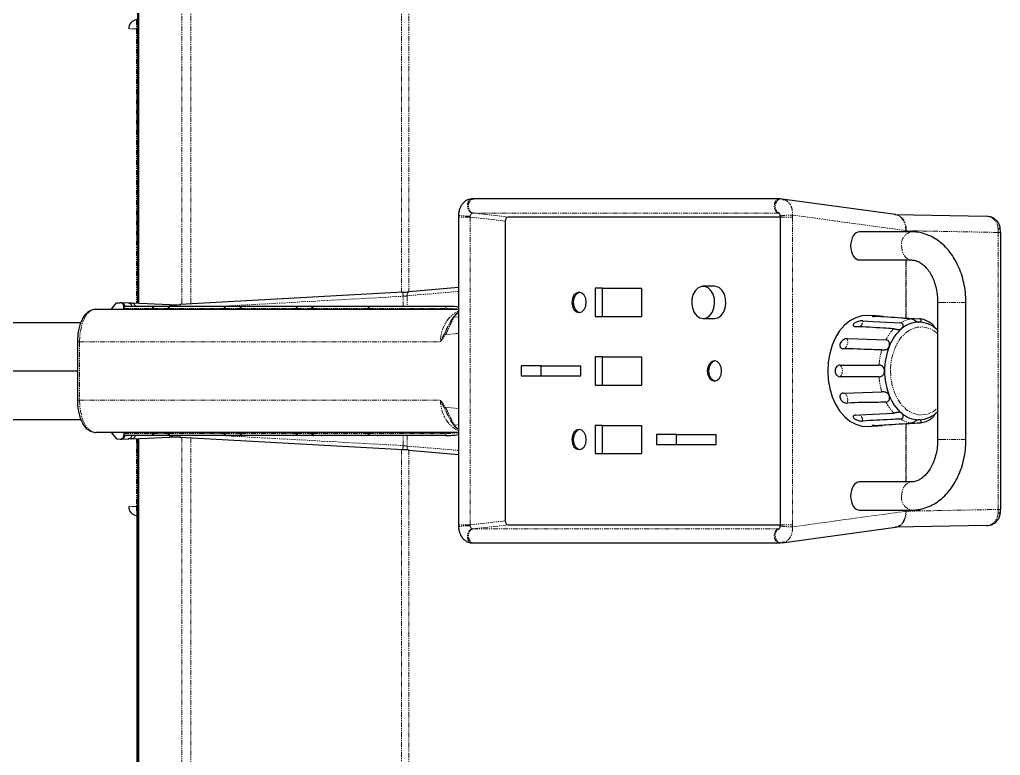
# Model space of a CAD drawing. Header units: millimetres. Extents: x -18594 to 273470, y -238787 to 48452.
# Drawn here: x 141543.2 to 141786.4, y -89529.5 to -89347.2 of the extents above; entities that cross this region are included whole.
import ezdxf

# ---------------------------------------------------------------- set-up
doc = ezdxf.new("R2010")
doc.units = ezdxf.units.MM
doc.linetypes.add('Xref AGV layout$0$PHANTOM', pattern=[2.5, 1.25, -0.25, 0.25, -0.25, 0.25, -0.25])
doc.layers.add('AM_BOR', color=4, linetype='Continuous', lineweight=25)

# ---------------------------------------------------------------- blocks, each defined once
blk = doc.blocks.new('Xref AGV layout$0$A$C343F789C')
at = {"color": 8, "linetype": 'Xref AGV layout$0$PHANTOM', "lineweight": 18}
for p, q in [((3691.28, 762.35), (3691.28, 1100.51)), ((3689.05, 762.48), (3689.05, 1096.37)), ((3635.03, 765.49), (3635.03, 1049.88)), ((3636.82, 765.37), (3636.82, 1049.88)), ((3539.85, 784.52), (3511.78, 780.66)), ((3539.85, 784.03), (3539.84, 784.52)), ((3539.85, 707.73), (3539.85, 784.03)), ((3543.26, 785.03), (3543.12, 785.01)), ((3619.1, 785.03), (3543.26, 785.03)), ((3610.4, 784.03), (3619.09, 785.03)), ((3619.81, 784.03), (3611.11, 783.03)), ((3619.25, 785.01), (3619.1, 785.03)), ((3619.81, 784.03), (3619.8, 784.24)), ((3619.81, 707.73), (3619.81, 784.03)), ((3488.86, 780.21), (3488.31, 780.21)), ((3511.68, 780.64), (3488.86, 780.21)), ((3488.86, 780.21), (3488.86, 711.56)), ((3511.68, 780.38), (3511.68, 780.64)), ((3511.78, 780.64), (3511.68, 780.64)), ((3511.78, 780.64), (3511.78, 780.38)), ((3702.17, 779.48), (3702.51, 779.48)), ((3702.51, 762.63), (3702.51, 779.48)), ((3702.51, 779.48), (3704.47, 779.48)), ((3511.68, 759.01), (3511.68, 773.38)), ((3511.78, 773.38), (3511.78, 759.02)), ((3635.43, 764.5), (3622.69, 765.59)), ((3635.43, 761.88), (3635.43, 764.5)), ((3681.67, 761.88), (3636.41, 764.39)), ((3636.41, 764.39), (3636.41, 761.88)), ((3496.86, 762.88), (3502.81, 762.88)), ((3502.81, 762.88), (3503.86, 762.88)), ((3644.86, 761.38), (3625.83, 761.38)), ((3644.86, 761.13), (3644.86, 761.38)), ((3644.86, 761.38), (3645.13, 761.38)), ((3645.13, 761.38), (3645.13, 761.13)), ((3658.79, 761.38), (3645.13, 761.38)), ((3658.79, 761.13), (3658.79, 761.38)), ((3659.05, 761.38), (3658.79, 761.38)), ((3662.69, 761.38), (3659.05, 761.38)), ((3662.69, 761.13), (3662.69, 761.38)), ((3662.96, 761.38), (3662.69, 761.38)), ((3662.96, 761.38), (3662.96, 761.13)), ((3676.62, 761.38), (3662.96, 761.38)), ((3676.62, 761.13), (3676.62, 761.38)), ((3676.62, 761.38), (3676.88, 761.38)), ((3680.52, 761.38), (3676.88, 761.38)), ((3680.52, 761.13), (3680.52, 761.38)), ((3680.79, 761.38), (3680.52, 761.38)), ((3680.79, 761.38), (3680.79, 761.13)), ((3694.45, 761.38), (3680.79, 761.38)), ((3694.45, 761.13), (3694.45, 761.38)), ((3694.45, 761.38), (3694.71, 761.38)), ((3698.35, 761.38), (3694.71, 761.38)), ((3698.35, 761.13), (3698.35, 761.38)), ((3698.62, 761.38), (3698.35, 761.38)), ((3698.62, 761.38), (3698.62, 761.13)), ((3705.67, 761.38), (3698.62, 761.38)), ((3705.67, 761.8), (3705.56, 761.8)), ((3517.58, 759.38), (3517.66, 759.24)), ((3622.69, 759.33), (3623.73, 759.24)), ((3625.89, 754.91), (3622.69, 755.18)), ((3716.65, 753.13), (3627.14, 753.13)), ((3716.65, 738.63), (3716.65, 753.13)), ((3716.65, 753.13), (3717.17, 753.13)), ((3716.65, 738.63), (3627.14, 738.63)), ((3716.65, 738.63), (3717.17, 738.63)), ((3625.89, 736.86), (3622.69, 736.58)), ((3511.68, 718.38), (3511.68, 732.75)), ((3511.78, 732.74), (3511.78, 718.38)), ((3517.65, 732.52), (3517.58, 732.39)), ((3622.69, 732.43), (3623.73, 732.52)), ((3644.86, 730.38), (3625.83, 730.38)), ((3635.43, 727.27), (3635.43, 729.88)), ((3681.67, 729.88), (3636.41, 727.37)), ((3636.41, 729.88), (3636.41, 727.37)), ((3644.86, 730.63), (3644.86, 730.38)), ((3644.86, 730.38), (3645.13, 730.38)), ((3645.13, 730.38), (3645.13, 730.63)), ((3658.79, 730.38), (3645.13, 730.38)), ((3658.79, 730.63), (3658.79, 730.38)), ((3659.05, 730.38), (3658.79, 730.38)), ((3662.69, 730.38), (3659.05, 730.38)), ((3662.69, 730.63), (3662.69, 730.38)), ((3662.96, 730.38), (3662.69, 730.38)), ((3662.96, 730.38), (3662.96, 730.63)), ((3676.62, 730.38), (3662.96, 730.38)), ((3676.62, 730.63), (3676.62, 730.38)), ((3676.62, 730.38), (3676.88, 730.38)), ((3680.52, 730.38), (3676.88, 730.38)), ((3680.52, 730.63), (3680.52, 730.38)), ((3680.79, 730.38), (3680.52, 730.38)), ((3680.79, 730.38), (3680.79, 730.63)), ((3694.45, 730.38), (3680.79, 730.38)), ((3694.45, 730.63), (3694.45, 730.38)), ((3694.45, 730.38), (3694.71, 730.38)), ((3698.35, 730.38), (3694.71, 730.38)), ((3698.35, 730.63), (3698.35, 730.38)), ((3698.62, 730.38), (3698.35, 730.38)), ((3698.62, 730.38), (3698.62, 730.63)), ((3705.67, 730.38), (3698.62, 730.38)), ((3705.67, 729.96), (3705.56, 729.97)), ((3496.86, 728.88), (3502.81, 728.88)), ((3502.81, 728.88), (3503.86, 728.88)), ((3635.43, 727.27), (3622.69, 726.17)), ((3689.05, 505.38), (3689.05, 729.29)), ((3691.28, 505.38), (3691.28, 729.41)), ((3702.51, 661.08), (3702.51, 729.14)), ((3635.03, 505.38), (3635.03, 726.28)), ((3636.82, 505.38), (3636.82, 726.39)), ((3488.86, 711.56), (3488.31, 711.56)), ((3488.86, 711.56), (3511.68, 711.12)), ((3511.68, 711.12), (3511.68, 711.38)), ((3511.78, 711.12), (3511.68, 711.12)), ((3511.78, 711.38), (3511.78, 711.12)), ((3511.78, 711.1), (3539.84, 707.25)), ((3611.11, 708.73), (3619.81, 707.73)), ((3539.84, 707.25), (3539.85, 707.73)), ((3543.12, 706.76), (3543.26, 706.74)), ((3543.26, 706.74), (3619.1, 706.74)), ((3619.1, 706.74), (3610.4, 707.73)), ((3619.1, 706.74), (3619.25, 706.76)), ((3619.8, 707.53), (3619.81, 707.73)), ((3702.17, 661.08), (3702.51, 661.08)), ((3702.51, 661.08), (3704.47, 661.08))]:
    blk.add_line(p, q, dxfattribs=at)
at = {"color": 7, "linetype": 'Continuous', "lineweight": 25}
for p, q in [((3701.96, 945.88), (3701.96, 762.6)), ((3702.17, 945.88), (3702.17, 762.61)), ((3702.47, 781.76), (3702.47, 945.88)), ((3542.39, 788.48), (3514.34, 784.63)), ((3542.05, 788.33), (3542.4, 788.42)), ((3542.9, 788.5), (3542.21, 788.42)), ((3542.69, 788.5), (3543.04, 788.5)), ((3619.06, 788.51), (3543.08, 788.51)), ((3619.09, 788.47), (3618.88, 788.5)), ((3619.43, 788.48), (3619.22, 788.5)), ((3491.71, 784.21), (3514.42, 784.64)), ((3542.94, 784.03), (3542.95, 784.28)), ((3542.94, 707.63), (3542.94, 784.13)), ((3610.4, 784.03), (3542.94, 784.03)), ((3543.12, 785.01), (3543.36, 785.1)), ((3622.69, 707.63), (3622.69, 784.13)), ((3611.11, 708.73), (3611.11, 783.03)), ((3488.31, 711.56), (3488.31, 780.21)), ((3523.21, 780.38), (3510.36, 780.38)), ((3510.36, 773.38), (3523.21, 773.38)), ((3587, 766.38), (3577.2, 766.38)), ((3577.2, 766.38), (3577.2, 759.38)), ((3587, 766.38), (3587, 759.38)), ((3588.79, 766.38), (3587, 766.38)), ((3588.79, 759.38), (3588.79, 766.38)), ((3635.03, 765.49), (3622.69, 766.55)), ((3558.81, 764.13), (3558.81, 761.63)), ((3568.61, 764.13), (3558.81, 764.13)), ((3568.61, 764.13), (3568.61, 761.63)), ((3573.61, 764.13), (3568.61, 764.13)), ((3573.61, 761.63), (3573.61, 764.13)), ((3635, 765.49), (3635.03, 765.49)), ((3691.73, 762.33), (3636.47, 765.39)), ((3496.86, 762.88), (3496.86, 728.88)), ((3503.86, 728.88), (3503.86, 762.88)), ((3568.61, 761.63), (3558.81, 761.63)), ((3568.61, 761.63), (3573.61, 761.63)), ((3625.86, 761.88), (3644.89, 761.88)), ((3644.89, 761.88), (3658.55, 761.88)), ((3658.55, 761.88), (3662.72, 761.88)), ((3659.05, 761.13), (3659.05, 761.38)), ((3662.72, 761.88), (3676.38, 761.88)), ((3676.38, 761.88), (3680.55, 761.88)), ((3676.88, 761.13), (3676.88, 761.38)), ((3680.55, 761.88), (3694.21, 761.88)), ((3691.73, 762.32), (3691.73, 762.33)), ((3694.21, 761.88), (3698.38, 761.88)), ((3703.65, 762.68), (3694.24, 762.27)), ((3694.71, 761.13), (3694.71, 761.38)), ((3698.38, 761.88), (3705.42, 761.88)), ((3703.65, 762.68), (3703.75, 762.67)), ((3703.75, 762.67), (3704.61, 762.71)), ((3706.14, 762.78), (3704.4, 762.7)), ((3704.47, 762.71), (3704.47, 762.71)), ((3705.67, 761.38), (3705.67, 761.8)), ((3706.39, 762.8), (3706.26, 762.79)), ((3706.51, 762.8), (3706.39, 762.8)), ((3707.51, 762.72), (3706.61, 762.8)), ((3708.83, 761.13), (3707.51, 762.72)), ((3521.09, 759.62), (3519.23, 759.51)), ((3587, 759.38), (3577.2, 759.38)), ((3587, 759.38), (3588.79, 759.38)), ((3622.69, 761.13), (3712.58, 761.13)), ((3508.29, 758.78), (3507.83, 758.68)), ((3734.72, 757.88), (3716.33, 757.88)), ((3503.96, 756.35), (3503.86, 756.33)), ((3504.13, 756.19), (3503.87, 755.98)), ((3717.17, 738.63), (3717.17, 753.13)), ((3577.2, 749.38), (3577.2, 742.38)), ((3587, 749.38), (3577.2, 749.38)), ((3587, 749.38), (3587, 742.38)), ((3588.79, 749.38), (3587, 749.38)), ((3588.79, 742.38), (3588.79, 749.38)), ((3602.18, 747.13), (3592.38, 747.13)), ((3592.38, 747.13), (3592.38, 744.63)), ((3602.18, 747.13), (3602.18, 744.63)), ((3607.17, 747.13), (3602.18, 747.13)), ((3607.17, 744.63), (3607.17, 747.13)), ((3602.18, 744.63), (3592.38, 744.63)), ((3602.18, 744.63), (3607.17, 744.63)), ((3738.06, 745.88), (3717.17, 745.88)), ((3587, 742.38), (3577.2, 742.38)), ((3587, 742.38), (3588.79, 742.38)), ((3503.86, 735.43), (3503.96, 735.41)), ((3519.23, 732.26), (3521.09, 732.15)), ((3562.01, 732.88), (3559.21, 732.88)), ((3577.2, 732.38), (3577.2, 725.38)), ((3587, 732.38), (3577.2, 732.38)), ((3587, 732.38), (3587, 725.38)), ((3588.79, 732.38), (3587, 732.38)), ((3588.79, 725.38), (3588.79, 732.38)), ((3734.72, 733.88), (3716.34, 733.88)), ((3622.69, 730.63), (3712.58, 730.63)), ((3625.86, 729.88), (3644.89, 729.88)), ((3644.89, 729.88), (3658.55, 729.88)), ((3658.55, 729.88), (3662.72, 729.88)), ((3659.05, 730.38), (3659.05, 730.63)), ((3662.72, 729.88), (3676.38, 729.88)), ((3676.38, 729.88), (3680.55, 729.88)), ((3676.88, 730.38), (3676.88, 730.63)), ((3680.55, 729.88), (3694.21, 729.88)), ((3694.21, 729.88), (3698.38, 729.88)), ((3694.71, 730.38), (3694.71, 730.63)), ((3698.38, 729.88), (3705.42, 729.88)), ((3705.67, 730.38), (3705.67, 729.96)), ((3708.83, 730.63), (3707.51, 729.04)), ((3636.47, 726.37), (3691.73, 729.44)), ((3691.73, 729.44), (3691.73, 729.44)), ((3694.24, 729.5), (3703.65, 729.09)), ((3701.96, 729.16), (3701.96, 507.38)), ((3702.17, 729.15), (3702.17, 505.38)), ((3703.65, 729.09), (3703.75, 729.09)), ((3703.75, 729.09), (3704.61, 729.05)), ((3704.4, 729.06), (3706.14, 728.99)), ((3704.47, 729.05), (3704.47, 729.06)), ((3706.26, 728.98), (3706.38, 728.97)), ((3706.39, 728.97), (3706.51, 728.96)), ((3707.51, 729.04), (3706.61, 728.97)), ((3559.21, 724.88), (3562.01, 724.88)), ((3587, 725.38), (3577.2, 725.38)), ((3587, 725.38), (3588.79, 725.38)), ((3622.69, 725.21), (3635.03, 726.27)), ((3635, 726.27), (3635.03, 726.27)), ((3523.21, 718.38), (3510.36, 718.38)), ((3510.36, 711.38), (3523.21, 711.38)), ((3514.42, 707.13), (3491.71, 707.56)), ((3514.34, 707.14), (3542.39, 703.29)), ((3542.95, 707.49), (3542.94, 707.73)), ((3542.94, 707.73), (3610.4, 707.73)), ((3543.12, 706.76), (3543.36, 706.67)), ((3541.97, 703.38), (3542.9, 703.26)), ((3542.4, 703.34), (3542.05, 703.44)), ((3543.25, 703.3), (3543.04, 703.26)), ((3543.08, 703.26), (3619.06, 703.26)), ((3619.09, 703.3), (3618.88, 703.26)), ((3619.43, 703.28), (3619.22, 703.26))]:
    blk.add_line(p, q, dxfattribs=at)
at = {"color": 8, "linetype": 'Xref AGV layout$0$PHANTOM', "lineweight": 18, "flags": 128}
for points in [[(3490.74, 784.06), (3490.83, 784.07), (3490.92, 784.07)], [(3512.81, 776.88), (3512.67, 775.75), (3512.29, 774.73), (3511.7, 773.95), (3510.96, 773.49), (3510.34, 773.38)], [(3635.03, 765.49), (3635.1, 765.48), (3635.19, 765.42), (3635.27, 765.33), (3635.33, 765.21), (3635.38, 765.06), (3635.42, 764.88), (3635.43, 764.69), (3635.43, 764.5)], [(3644.89, 761.88), (3644.93, 761.87), (3644.98, 761.84), (3645.02, 761.8), (3645.06, 761.74), (3645.09, 761.66), (3645.11, 761.57), (3645.12, 761.48), (3645.13, 761.38)], [(3658.55, 761.88), (3658.59, 761.87), (3658.64, 761.84), (3658.68, 761.8), (3658.72, 761.74), (3658.75, 761.66), (3658.77, 761.57), (3658.78, 761.48), (3658.79, 761.38)], [(3662.96, 761.38), (3662.95, 761.48), (3662.94, 761.57), (3662.92, 761.66), (3662.89, 761.74), (3662.85, 761.8), (3662.81, 761.84), (3662.76, 761.87), (3662.72, 761.88)], [(3676.62, 761.38), (3676.61, 761.48), (3676.6, 761.57), (3676.58, 761.66), (3676.55, 761.74), (3676.51, 761.8), (3676.47, 761.84), (3676.42, 761.87), (3676.38, 761.88)], [(3680.79, 761.38), (3680.78, 761.48), (3680.77, 761.57), (3680.75, 761.66), (3680.72, 761.74), (3680.68, 761.8), (3680.64, 761.84), (3680.59, 761.87), (3680.55, 761.88)], [(3694.45, 761.38), (3694.44, 761.48), (3694.43, 761.57), (3694.41, 761.66), (3694.38, 761.74), (3694.34, 761.8), (3694.3, 761.84), (3694.25, 761.87), (3694.21, 761.88)], [(3698.62, 761.38), (3698.61, 761.48), (3698.6, 761.57), (3698.58, 761.66), (3698.55, 761.74), (3698.51, 761.8), (3698.47, 761.84), (3698.42, 761.87), (3698.38, 761.88)], [(3716.65, 753.13), (3716.6, 754.46), (3716.44, 755.76), (3716.17, 756.98), (3715.82, 758.09), (3715.38, 759.07), (3714.87, 759.88), (3714.3, 760.5), (3713.68, 760.92)], [(3515.58, 745.88), (3515.45, 747.83), (3515.09, 749.72), (3514.49, 751.48), (3513.69, 753.07), (3512.7, 754.42), (3511.55, 755.5), (3510.29, 756.27), (3508.96, 756.7), (3507.59, 756.79), (3506.23, 756.53), (3504.93, 755.92), (3503.86, 755.12)], [(3526.27, 753.89), (3526.18, 753.48), (3526.15, 753.06), (3526.2, 752.64), (3526.31, 752.24), (3526.49, 751.9), (3526.73, 751.63), (3527, 751.45), (3527.29, 751.37)], [(3503.86, 736.64), (3504.93, 735.84), (3506.23, 735.24), (3507.59, 734.97), (3508.96, 735.06), (3510.29, 735.5), (3511.55, 736.27), (3512.7, 737.34), (3513.69, 738.7), (3514.49, 740.28), (3515.09, 742.05), (3515.45, 743.93), (3515.58, 745.88)], [(3527.29, 740.39), (3527, 740.31), (3526.73, 740.13), (3526.49, 739.86), (3526.31, 739.52), (3526.2, 739.13), (3526.15, 738.71), (3526.18, 738.28), (3526.27, 737.88)], [(3716.65, 738.63), (3716.6, 737.3), (3716.44, 736.01), (3716.17, 734.79), (3715.82, 733.67), (3715.38, 732.7), (3714.87, 731.89), (3714.3, 731.27), (3713.68, 730.85)], [(3644.89, 729.88), (3644.93, 729.89), (3644.98, 729.92), (3645.02, 729.97), (3645.06, 730.03), (3645.09, 730.1), (3645.11, 730.19), (3645.12, 730.29), (3645.13, 730.38)], [(3658.55, 729.88), (3658.59, 729.89), (3658.64, 729.92), (3658.68, 729.97), (3658.72, 730.03), (3658.75, 730.1), (3658.77, 730.19), (3658.78, 730.29), (3658.79, 730.38)], [(3662.96, 730.38), (3662.95, 730.29), (3662.94, 730.19), (3662.92, 730.1), (3662.89, 730.03), (3662.85, 729.97), (3662.81, 729.92), (3662.76, 729.89), (3662.72, 729.88)], [(3676.62, 730.38), (3676.61, 730.29), (3676.6, 730.19), (3676.58, 730.1), (3676.55, 730.03), (3676.51, 729.97), (3676.47, 729.92), (3676.42, 729.89), (3676.38, 729.88)], [(3680.79, 730.38), (3680.78, 730.29), (3680.77, 730.19), (3680.75, 730.1), (3680.72, 730.03), (3680.68, 729.97), (3680.64, 729.92), (3680.59, 729.89), (3680.55, 729.88)], [(3694.45, 730.38), (3694.44, 730.29), (3694.43, 730.19), (3694.41, 730.1), (3694.38, 730.03), (3694.34, 729.97), (3694.3, 729.92), (3694.25, 729.89), (3694.21, 729.88)], [(3698.62, 730.38), (3698.61, 730.29), (3698.6, 730.19), (3698.58, 730.1), (3698.55, 730.03), (3698.51, 729.97), (3698.47, 729.92), (3698.42, 729.89), (3698.38, 729.88)], [(3635.03, 726.27), (3635.1, 726.29), (3635.19, 726.34), (3635.27, 726.43), (3635.33, 726.56), (3635.38, 726.71), (3635.42, 726.88), (3635.43, 727.07), (3635.43, 727.27)], [(3512.81, 714.88), (3512.67, 716.02), (3512.29, 717.03), (3511.7, 717.81), (3510.96, 718.28), (3510.34, 718.38)], [(3490.92, 707.69), (3490.83, 707.69), (3490.74, 707.71)]]:
    blk.add_lwpolyline(points, dxfattribs=at)
at = {"color": 7, "linetype": 'Continuous', "lineweight": 25, "flags": 128}
for points in [[(3592.77, 765.38), (3592.09, 765.19), (3591.51, 764.65), (3591.13, 763.84), (3590.99, 762.88), (3591.13, 761.93), (3591.51, 761.11), (3592.09, 760.57), (3592.77, 760.38), (3593.46, 760.57), (3594.04, 761.11), (3594.42, 761.93), (3594.56, 762.88), (3594.42, 763.84), (3594.04, 764.65), (3593.46, 765.19), (3592.77, 765.38)], [(3592.6, 760.39), (3593.11, 760.57), (3593.69, 761.11), (3594.07, 761.93), (3594.21, 762.88), (3594.07, 763.84), (3593.69, 764.65), (3593.11, 765.19), (3592.6, 765.37)], [(3706.14, 762.78), (3706.18, 762.78), (3706.26, 762.79)], [(3519.62, 759.38), (3517.12, 759.22), (3510.37, 758.81)], [(3531.12, 745.88), (3531, 748.09), (3530.63, 750.24), (3530.02, 752.27), (3529.19, 754.14), (3528.17, 755.8), (3526.97, 757.2), (3525.63, 758.31), (3524.18, 759.09), (3522.66, 759.53), (3521.11, 759.62), (3521.09, 759.62)], [(3524.2, 756.84), (3521.66, 756.71), (3514.76, 756.35)], [(3527.29, 751.37), (3524.7, 751.3), (3517.7, 751.09)], [(3559.21, 748.38), (3558.53, 748.19), (3557.95, 747.65), (3557.56, 746.84), (3557.43, 745.88), (3557.56, 744.93), (3557.95, 744.11), (3558.53, 743.57), (3559.21, 743.38), (3559.89, 743.57), (3560.47, 744.11), (3560.86, 744.93), (3561, 745.88), (3560.86, 746.84), (3560.47, 747.65), (3559.89, 748.19), (3559.21, 748.38)], [(3559.04, 743.39), (3559.54, 743.57), (3560.12, 744.11), (3560.51, 744.93), (3560.65, 745.88), (3560.51, 746.84), (3560.12, 747.65), (3559.54, 748.19), (3559.04, 748.37)], [(3528.05, 744.43), (3525.45, 744.43), (3518.41, 744.43)], [(3521.09, 732.15), (3521.11, 732.14), (3522.66, 732.23), (3524.18, 732.68), (3525.63, 733.46), (3526.97, 734.57), (3528.17, 735.97), (3529.19, 737.62), (3530.02, 739.49), (3530.63, 741.53), (3531, 743.68), (3531.12, 745.88)], [(3526.27, 737.88), (3523.69, 737.95), (3516.69, 738.16)], [(3517.58, 732.39), (3515.09, 732.54), (3508.34, 732.96)], [(3522.44, 733.47), (3519.9, 733.6), (3513, 733.96)], [(3559.21, 732.88), (3558.37, 732.7), (3557.6, 732.19), (3556.98, 731.38), (3556.55, 730.34), (3556.36, 729.18), (3556.43, 727.99), (3556.74, 726.88), (3557.27, 725.95), (3557.97, 725.28), (3558.79, 724.93), (3559.21, 724.88)], [(3562.01, 732.88), (3561.17, 732.7), (3560.4, 732.19), (3559.78, 731.38), (3559.35, 730.34), (3559.16, 729.18), (3559.23, 727.99), (3559.54, 726.88), (3560.07, 725.95), (3560.77, 725.28), (3561.59, 724.93), (3562.44, 724.93), (3563.25, 725.28), (3563.95, 725.95), (3564.48, 726.88), (3564.8, 727.99), (3564.86, 729.18), (3564.67, 730.34), (3564.24, 731.38), (3563.62, 732.19), (3562.85, 732.7), (3562.01, 732.88)], [(3592.77, 731.38), (3592.09, 731.19), (3591.51, 730.65), (3591.13, 729.84), (3590.99, 728.88), (3591.13, 727.93), (3591.51, 727.11), (3592.09, 726.57), (3592.77, 726.38), (3593.46, 726.57), (3594.04, 727.11), (3594.42, 727.93), (3594.56, 728.88), (3594.42, 729.84), (3594.04, 730.65), (3593.46, 731.19), (3592.77, 731.38)], [(3592.6, 726.39), (3593.11, 726.57), (3593.69, 727.11), (3594.07, 727.93), (3594.21, 728.88), (3594.07, 729.84), (3593.69, 730.65), (3593.11, 731.19), (3592.6, 731.37)], [(3706.14, 728.99), (3706.18, 728.98), (3706.26, 728.98)]]:
    blk.add_lwpolyline(points, dxfattribs=at)
at = {"color": 8, "linetype": 'Xref AGV layout$0$PHANTOM', "lineweight": 18}
for centre, radius, start, end in [((3489, 780.53), 0.722, 97.6802, 164.0555), ((3509.7, 777.32), 3.13, 352.0138, 77.9479), ((3510.16, 801.43), 20.83, 274.1794, 274.4507), ((3667.88, 762.91), 31.5, 175.4763, 177.2959), ((3628.41, 761.51), 2.58, 171.6367, 182.7533), ((3647.42, 761.51), 2.57, 171.5964, 182.7936), ((3665.27, 761.51), 2.58, 171.6367, 182.7533), ((3683.08, 761.51), 2.57, 171.5964, 182.7936), ((3703.59, 761.27), 11.9, 174.9328, 177.0738), ((3694.29, 761.43), 0.838, 93.5852, 147.2906), ((3700.93, 761.51), 2.58, 171.6367, 182.7533), ((3703.72, 761.78), 0.894, 94.6782, 173.73), ((3704.6, 761.81), 0.92, 102.5351, 175.1868), ((3706.36, 761.87), 0.933, 103.3812, 179.1577), ((3706.49, 761.87), 0.934, 96.0686, 184.3303), ((3623.59, 758.37), 0.883, 60.706, 81.0904), ((3509.21, 751.82), 7.09, 57.594, 80.5145), ((3524.2, 758.24), 1.75, 178.2926, 236.7022), ((3506.05, 748.2), 11.93, 26.9057, 43.0799), ((3624.64, 756.28), 1.86, 312.561, 323.7085), ((3500.88, 745.99), 17.58, 4.383, 16.8642), ((3529.67, 745.88), 2.18, 138.2336, 221.7664), ((3500.88, 745.78), 17.58, 343.1361, 355.6169), ((3506.05, 743.56), 11.93, 316.9204, 333.0934), ((3524.24, 733.5), 1.8, 124.6516, 180.9382), ((3624.64, 735.49), 1.86, 36.2915, 47.4453), ((3509.21, 739.95), 7.09, 279.4855, 302.406), ((3623.59, 733.39), 0.882, 278.901, 299.3026), ((3628.41, 730.26), 2.58, 177.2464, 188.3633), ((3647.42, 730.26), 2.57, 177.2061, 188.4036), ((3665.27, 730.26), 2.58, 177.2464, 188.3633), ((3683.09, 730.26), 2.57, 177.2061, 188.4036), ((3703.58, 730.49), 11.89, 182.9259, 185.068), ((3694.29, 730.34), 0.838, 212.7099, 266.4182), ((3700.93, 730.26), 2.58, 177.2464, 188.3633), ((3703.72, 729.98), 0.894, 186.2711, 265.3228), ((3704.6, 729.96), 0.92, 184.8094, 257.4708), ((3706.36, 729.9), 0.933, 180.8377, 256.6253), ((3706.49, 729.9), 0.934, 175.6703, 263.9291), ((3667.89, 728.86), 31.51, 182.7043, 184.5235), ((3509.7, 714.45), 3.13, 282.0491, 7.987), ((3489, 711.24), 0.722, 195.9434, 262.3209), ((3510.61, 696.24), 14.91, 85.4954, 85.8745)]:
    blk.add_arc(centre, radius, start, end, dxfattribs=at)
at = {"color": 7, "linetype": 'Continuous', "lineweight": 25}
for centre, radius, start, end in [((3702.47, 781.46), 0.3, 81.3731, 180), ((3702.17, 779.48), 2.3, 0, 81.3731), ((3658.55, 761.38), 0.5, 0, 90), ((3676.38, 761.38), 0.5, 0, 90), ((3694.21, 761.38), 0.5, 0, 90), ((3705.41, 761.71), 0.175, 30.1342, 84.868), ((3704.92, 761.41), 0.746, 357.707, 30.9843), ((3508.58, 751.72), 6.27, 90.3763, 116.3648), ((3508.42, 751.33), 6.66, 49.1392, 88.9701), ((3505.53, 747.99), 11.08, 20.861, 49.124), ((3500.76, 745.97), 16.26, 359.7044, 21.5426), ((3500.76, 745.8), 16.26, 338.4575, 0.2956), ((3505.53, 743.77), 11.08, 310.8759, 339.1387), ((3508.42, 740.43), 6.66, 271.0295, 310.8619), ((3508.57, 739.96), 6.18, 245.9785, 269.7742), ((3658.55, 730.38), 0.5, 270, 0), ((3676.38, 730.38), 0.5, 270, 0), ((3694.21, 730.38), 0.5, 270, 0), ((3705.41, 730.06), 0.175, 275.1507, 329.8651), ((3704.92, 730.35), 0.745, 329.0115, 2.2972), ((3702.47, 659.11), 0.3, 180, 278.6269), ((3702.17, 661.08), 2.3, 278.6269, 0)]:
    blk.add_arc(centre, radius, start, end, dxfattribs=at)
at = {"color": 8, "linetype": 'Xref AGV layout$0$PHANTOM', "lineweight": 18}
for centre, major_axis, ratio, start_param, end_param in [((3492.31, 780.22), (-1.57, 3.79), 0.805472, 6.225452, 7.272649), ((3514.73, 780.65), (-0.44, 3.98), 0.758275, 6.203802, 7.767002), ((3514.73, 780.65), (-0.21, 4), 0.735387, 0.0624, 1.527989), ((3490.33, 780.18), (-0.03, 4), 0.368692, 1.299379, 1.561093), ((3458.82, 779.59), (52.87, 1.06), 0.075637, 6.281321, 6.285033), ((3460.36, 779.59), (51.42, 1.07), 0.116645, 6.280755, 6.284467), ((3636.4, 764.56), (2, -0.17), 0.081596, 4.215661, 4.726963), ((3625.83, 753.88), (14.27, 0), 0.525519, 1.570796, 1.793201), ((3620.45, 753.13), (0, 8), 0.83529, 4.712389, 5.942758), ((3620.45, 738.63), (0, 8), 0.83529, 3.48202, 4.712389), ((3625.83, 737.88), (14.27, 0), 0.525519, 4.489984, 4.712389), ((3636.4, 727.21), (2, 0.17), 0.081596, 1.556222, 2.067524), ((3490.33, 711.58), (0.03, 4), 0.368692, 1.5805, 1.842214), ((3492.31, 711.54), (1.57, 3.79), 0.805472, 2.152129, 3.199326), ((3514.73, 711.12), (0.44, 3.98), 0.758275, 1.657776, 3.220976), ((3458.82, 712.18), (52.87, -1.06), 0.075637, 6.281338, 6.28505), ((3514.73, 711.12), (0.21, 4), 0.735387, 1.613604, 3.079193), ((3460.36, 712.18), (51.42, -1.07), 0.116645, 6.281903, 6.285616), ((3490.33, 711.58), (-2.26, 3.8), 0.592918, 2.540678, 2.802392)]:
    blk.add_ellipse(centre, major_axis=major_axis, ratio=ratio, start_param=start_param, end_param=end_param, dxfattribs=at)
at = {"color": 7, "linetype": 'Continuous', "lineweight": 25}
for centre, major_axis, ratio, start_param, end_param in [((3490.33, 780.18), (2.26, 3.8), 0.592918, 0.339201, 0.600914), ((3610.39, 783.03), (0.01, 1), 0.71406, 4.727889, 6.291089), ((3488.33, 780.18), (0, 2), 0.014289, 1.295645, 1.557359), ((3523.21, 776.88), (0, 3.5), 0.637541, 3.141593, 6.283185), ((3636.45, 765.56), (3, -0.17), 0.054611, 4.211836, 4.723138), ((3691.71, 762.49), (3, -0.17), 0.054611, 4.723138, 5.782633), ((3706.54, 761.8), (0, 1), 0.875651, 6.207959, 7.853982), ((3719.22, 753.13), (-7.45, 7.73), 0.277701, 5.787941, 6.021554), ((3706.54, 729.96), (0, 1), 0.875651, 1.570796, 3.216819), ((3719.22, 738.63), (7.45, 7.73), 0.277701, 3.403223, 3.636837), ((3691.71, 729.27), (3, 0.17), 0.054611, 0.500553, 1.560047), ((3636.45, 726.21), (3, 0.17), 0.054611, 1.560047, 2.071349), ((3523.21, 714.88), (0, 3.5), 0.637541, 3.141593, 6.283185), ((3488.33, 711.58), (0, 2), 0.014289, 1.584234, 1.845948), ((3610.39, 708.74), (-0.01, 1), 0.71406, 3.133689, 4.696889)]:
    blk.add_ellipse(centre, major_axis=major_axis, ratio=ratio, start_param=start_param, end_param=end_param, dxfattribs=at)
at = {"color": 8, "linetype": 'Xref AGV layout$0$PHANTOM', "lineweight": 18}
for points, knots in [([(3539.84, 784.52), (3539.86, 785.04), (3539.89, 786.08), (3540.52, 787.37), (3541.29, 788.18), (3541.87, 788.29), (3542.05, 788.33)], [0, 0, 0, 0, 0.289829, 0.579655, 0.869492, 1, 1, 1, 1]), ([(3543.36, 785.1), (3543.39, 785.11), (3543.56, 785.16), (3543.77, 785.39), (3543.97, 785.74), (3544.08, 786.09), (3544.14, 786.49), (3544.12, 786.92), (3544.03, 787.34), (3543.88, 787.72), (3543.68, 788.02), (3543.41, 788.31), (3543.07, 788.5), (3542.8, 788.5), (3542.69, 788.5)], [0, 0, 0, 0, 0.027245, 0.149651, 0.221154, 0.298603, 0.380621, 0.465116, 0.549619, 0.631632, 0.709085, 0.780585, 0.902987, 1, 1, 1, 1]), ([(3543.26, 785.03), (3543.41, 785.07), (3543.73, 785.17), (3544.11, 785.62), (3544.35, 786.23), (3544.4, 786.92), (3544.26, 787.59), (3543.96, 788.13), (3543.53, 788.48), (3543.21, 788.5), (3543.04, 788.5)], [0, 0, 0, 0, 0.124999, 0.250001, 0.375004, 0.500001, 0.625008, 0.75, 0.875007, 1, 1, 1, 1]), ([(3619.1, 785.03), (3619.25, 785.07), (3619.57, 785.17), (3619.95, 785.62), (3620.18, 786.23), (3620.24, 786.92), (3620.1, 787.59), (3619.79, 788.13), (3619.43, 788.45), (3619.18, 788.46), (3619.09, 788.47)], [0, 0, 0, 0, 0.132238, 0.264471, 0.396702, 0.528934, 0.661169, 0.793406, 0.925633, 1, 1, 1, 1]), ([(3619.25, 785.01), (3619.37, 785.04), (3619.63, 785.11), (3619.95, 785.39), (3620.18, 785.74), (3620.34, 786.09), (3620.44, 786.49), (3620.47, 786.92), (3620.43, 787.34), (3620.32, 787.72), (3620.16, 788.02), (3619.92, 788.3), (3619.67, 788.48), (3619.47, 788.48), (3619.43, 788.48)], [0, 0, 0, 0, 0.096046, 0.217223, 0.288008, 0.364689, 0.44589, 0.529542, 0.613205, 0.694396, 0.771081, 0.84187, 0.963051, 1, 1, 1, 1]), ([(3542.95, 784.27), (3542.95, 784.28), (3542.94, 784.29), (3542.82, 784.32), (3542.61, 784.35), (3542.31, 784.39), (3541.95, 784.42), (3541.55, 784.45), (3541.15, 784.48), (3540.69, 784.5), (3540.22, 784.52), (3539.96, 784.52), (3539.84, 784.52)], [0, 0, 0, 0, 0.078832, 0.170447, 0.26744, 0.367379, 0.467318, 0.564324, 0.655941, 0.740502, 0.885274, 1, 1, 1, 1]), ([(3542.92, 784.03), (3542.92, 784.03), (3542.96, 784.03), (3542.76, 784.03), (3542.34, 784.03), (3541.72, 784.03), (3541.03, 784.03), (3540.35, 784.03), (3540.02, 784.03), (3539.85, 784.03)], [0, 0, 0, 0, 0.041013, 0.200847, 0.360678, 0.520501, 0.680332, 0.840164, 1, 1, 1, 1]), ([(3619.8, 784.24), (3619.78, 784.33), (3619.72, 784.51), (3619.59, 784.74), (3619.43, 784.92), (3619.31, 784.98), (3619.25, 785.01)], [0, 0, 0, 0, 0.250118, 0.500012, 0.749892, 1, 1, 1, 1]), ([(3619.8, 784.24), (3619.94, 784.24), (3620.25, 784.24), (3620.75, 784.27), (3621.21, 784.29), (3621.6, 784.32), (3621.96, 784.35), (3622.28, 784.39), (3622.52, 784.42), (3622.66, 784.45), (3622.67, 784.47), (3622.68, 784.48)], [0, 0, 0, 0, 0.124799, 0.282261, 0.374228, 0.473865, 0.579372, 0.688087, 0.796777, 0.902278, 1, 1, 1, 1]), ([(3619.81, 784.03), (3620, 784.03), (3620.38, 784.03), (3621.08, 784.03), (3621.75, 784.03), (3622.3, 784.03), (3622.64, 784.03), (3622.66, 784.03), (3622.67, 784.03)], [0, 0, 0, 0, 0.171608, 0.343218, 0.514838, 0.686453, 0.858061, 1, 1, 1, 1]), ([(3702.51, 779.48), (3702.51, 779.78), (3702.51, 780.38), (3702.51, 781.13), (3702.51, 781.65), (3702.51, 781.72), (3702.51, 781.76)], [0, 0, 0, 0, 0.2500094, 0.5000099, 0.7500103, 1, 1, 1, 1]), ([(3622.69, 760.36), (3622.91, 760.23), (3623.37, 759.94), (3623.78, 759.51), (3623.96, 759.24), (3624.02, 759.14)], [0, 0, 0, 0, 0.37053, 0.773991, 1, 1, 1, 1]), ([(3623.73, 759.24), (3623.68, 759.33), (3623.57, 759.55), (3623.24, 759.91), (3622.85, 760.14), (3622.69, 760.24)], [0, 0, 0, 0, 0.250745, 0.683125, 1, 1, 1, 1]), ([(3625.89, 754.91), (3625.67, 755.37), (3625.24, 756.24), (3624.67, 757.54), (3624.11, 758.57), (3623.84, 759.04), (3623.73, 759.24)], [0, 0, 0, 0, 0.2893441, 0.547556, 0.804866, 1, 1, 1, 1]), ([(3624.02, 759.14), (3624.14, 758.95), (3624.44, 758.5), (3624.98, 757.58), (3625.54, 756.41), (3625.93, 755.6), (3626.14, 755.18)], [0, 0, 0, 0, 0.18992, 0.448385, 0.710035, 1, 1, 1, 1]), ([(3627.14, 753.13), (3627.13, 753.14), (3626.73, 753.74), (3626.31, 754.33), (3625.89, 754.91)], [0, 0, 0, 0, 0.007362, 1, 1, 1, 1]), ([(3626.14, 755.18), (3626.41, 754.65), (3626.75, 754), (3627.06, 753.32), (3627.12, 753.17), (3627.13, 753.14), (3627.14, 753.13)], [0, 0, 0, 0, 0.786797, 0.955286, 0.992264, 1, 1, 1, 1]), ([(3627.14, 738.63), (3627.13, 738.63), (3626.73, 738.02), (3626.31, 737.44), (3625.89, 736.86)], [0, 0, 0, 0, 0.007362, 1, 1, 1, 1]), ([(3626.14, 736.59), (3626.41, 737.12), (3626.75, 737.76), (3627.06, 738.45), (3627.12, 738.6), (3627.13, 738.63), (3627.14, 738.63)], [0, 0, 0, 0, 0.786785, 0.955275, 0.992264, 1, 1, 1, 1]), ([(3625.89, 736.86), (3625.67, 736.4), (3625.24, 735.53), (3624.67, 734.22), (3624.11, 733.2), (3623.84, 732.73), (3623.73, 732.52)], [0, 0, 0, 0, 0.2893455, 0.5475538, 0.8048651, 1, 1, 1, 1]), ([(3624.02, 732.63), (3624.14, 732.82), (3624.44, 733.27), (3624.98, 734.19), (3625.54, 735.35), (3625.93, 736.16), (3626.14, 736.59)], [0, 0, 0, 0, 0.189916, 0.44838, 0.71003, 1, 1, 1, 1]), ([(3622.69, 731.4), (3622.91, 731.54), (3623.37, 731.82), (3623.78, 732.25), (3623.96, 732.53), (3624.02, 732.63)], [0, 0, 0, 0, 0.3705337, 0.7739923, 1, 1, 1, 1]), ([(3623.73, 732.52), (3623.68, 732.44), (3623.57, 732.21), (3623.24, 731.85), (3622.85, 731.62), (3622.69, 731.53)], [0, 0, 0, 0, 0.2507536, 0.6831253, 1, 1, 1, 1]), ([(3542.95, 707.49), (3542.95, 707.48), (3542.94, 707.47), (3542.82, 707.44), (3542.61, 707.41), (3542.31, 707.38), (3541.95, 707.34), (3541.55, 707.31), (3541.15, 707.29), (3540.69, 707.27), (3540.22, 707.25), (3539.96, 707.25), (3539.84, 707.25)], [0, 0, 0, 0, 0.078832, 0.170446, 0.26744, 0.367379, 0.467318, 0.564325, 0.655941, 0.740502, 0.885274, 1, 1, 1, 1]), ([(3542.05, 703.44), (3541.87, 703.47), (3541.29, 703.59), (3540.52, 704.39), (3539.89, 705.69), (3539.86, 706.73), (3539.84, 707.25)], [0, 0, 0, 0, 0.130494, 0.420316, 0.710159, 1, 1, 1, 1]), ([(3542.92, 707.73), (3542.92, 707.73), (3542.96, 707.73), (3542.76, 707.73), (3542.34, 707.73), (3541.72, 707.73), (3541.03, 707.73), (3540.35, 707.73), (3540.02, 707.73), (3539.85, 707.73)], [0, 0, 0, 0, 0.041013, 0.200847, 0.360678, 0.520501, 0.680332, 0.840164, 1, 1, 1, 1]), ([(3543.36, 706.67), (3543.39, 706.66), (3543.56, 706.6), (3543.77, 706.37), (3543.97, 706.03), (3544.08, 705.68), (3544.14, 705.27), (3544.12, 704.84), (3544.03, 704.42), (3543.88, 704.05), (3543.68, 703.74), (3543.41, 703.46), (3543.14, 703.29), (3542.94, 703.28), (3542.9, 703.28)], [0, 0, 0, 0, 0.028927, 0.158891, 0.234804, 0.317041, 0.404116, 0.493835, 0.58355, 0.670632, 0.752862, 0.828777, 0.958738, 1, 1, 1, 1]), ([(3543.26, 706.74), (3543.41, 706.69), (3543.73, 706.6), (3544.11, 706.15), (3544.35, 705.54), (3544.4, 704.84), (3544.26, 704.17), (3543.96, 703.64), (3543.59, 703.32), (3543.34, 703.3), (3543.25, 703.3)], [0, 0, 0, 0, 0.132232, 0.26447, 0.3967, 0.528936, 0.66117, 0.793399, 0.925639, 1, 1, 1, 1]), ([(3619.1, 706.74), (3619.25, 706.69), (3619.57, 706.6), (3619.95, 706.15), (3620.18, 705.54), (3620.24, 704.84), (3620.1, 704.17), (3619.79, 703.64), (3619.43, 703.32), (3619.18, 703.3), (3619.09, 703.3)], [0, 0, 0, 0, 0.1322373, 0.264474, 0.3966996, 0.5289364, 0.6611662, 0.793407, 0.9256339, 1, 1, 1, 1]), ([(3619.25, 706.76), (3619.31, 706.78), (3619.43, 706.84), (3619.59, 707.02), (3619.72, 707.25), (3619.78, 707.44), (3619.8, 707.53)], [0, 0, 0, 0, 0.250121, 0.500005, 0.749902, 1, 1, 1, 1]), ([(3619.25, 706.76), (3619.37, 706.73), (3619.63, 706.66), (3619.95, 706.37), (3620.18, 706.03), (3620.34, 705.68), (3620.44, 705.27), (3620.47, 704.84), (3620.43, 704.42), (3620.32, 704.05), (3620.16, 703.74), (3619.92, 703.46), (3619.67, 703.29), (3619.47, 703.28), (3619.43, 703.28)], [0, 0, 0, 0, 0.096046, 0.217224, 0.288004, 0.364691, 0.445886, 0.529544, 0.613202, 0.694398, 0.771079, 0.841867, 0.963051, 1, 1, 1, 1]), ([(3619.8, 707.53), (3619.94, 707.53), (3620.25, 707.52), (3620.75, 707.5), (3621.21, 707.47), (3621.6, 707.44), (3621.96, 707.41), (3622.28, 707.38), (3622.52, 707.34), (3622.66, 707.31), (3622.67, 707.3), (3622.68, 707.29)], [0, 0, 0, 0, 0.124799, 0.282261, 0.374228, 0.473864, 0.579372, 0.688087, 0.796777, 0.902278, 1, 1, 1, 1]), ([(3619.81, 707.73), (3620, 707.73), (3620.38, 707.73), (3621.08, 707.73), (3621.75, 707.73), (3622.3, 707.73), (3622.64, 707.73), (3622.66, 707.73), (3622.67, 707.73)], [0, 0, 0, 0, 0.171608, 0.343218, 0.514838, 0.686453, 0.858061, 1, 1, 1, 1]), ([(3702.51, 658.81), (3702.51, 658.84), (3702.51, 658.91), (3702.51, 659.44), (3702.51, 660.19), (3702.51, 660.78), (3702.51, 661.08)], [0, 0, 0, 0, 0.249991, 0.499997, 0.749998, 1, 1, 1, 1])]:
    blk.add_open_spline(points, degree=3, knots=knots, dxfattribs=at)
at = {"color": 7, "linetype": 'Continuous', "lineweight": 25}
for points, knots in [([(3543.25, 788.5), (3543.23, 788.5), (3543.19, 788.5), (3543.16, 788.5), (3543.12, 788.5), (3543.04, 788.5), (3542.96, 788.5), (3542.9, 788.5)], [0, 0, 0, 0, 0.223897, 0.280096, 0.291618, 0.502353, 1, 1, 1, 1]), ([(3619.43, 788.5), (3619.38, 788.5), (3619.31, 788.5), (3619.23, 788.5), (3619.2, 788.5), (3619.19, 788.5), (3619.15, 788.5), (3619.12, 788.5), (3619.09, 788.5)], [0, 0, 0, 0, 0.497652, 0.63304, 0.689008, 0.708449, 0.776038, 1, 1, 1, 1]), ([(3622.68, 784.48), (3622.65, 784.86), (3622.57, 785.71), (3622.1, 786.75), (3621.5, 787.54), (3620.9, 788.05), (3620.19, 788.41), (3619.69, 788.47), (3619.43, 788.5)], [0, 0, 0, 0, 0.188938, 0.419279, 0.554722, 0.696243, 0.843895, 1, 1, 1, 1]), ([(3490.74, 784.06), (3490.48, 783.96), (3489.89, 783.74), (3489.13, 783.09), (3488.57, 782.22), (3488.33, 781.4), (3488.31, 780.9), (3488.31, 780.73)], [0, 0, 0, 0, 0.1877071, 0.4294813, 0.6621761, 0.8891417, 1, 1, 1, 1]), ([(3491.73, 784.21), (3491.64, 784.21), (3491.31, 784.2), (3490.98, 784.12), (3490.74, 784.06)], [0, 0, 0, 0, 0.269881, 1, 1, 1, 1]), ([(3542.95, 784.28), (3542.96, 784.35), (3542.97, 784.5), (3543.03, 784.74), (3543.13, 784.95), (3543.24, 785.05), (3543.29, 785.06), (3543.32, 785.06)], [0, 0, 0, 0, 0.148265, 0.289618, 0.552044, 0.787822, 1, 1, 1, 1]), ([(3622.69, 784.03), (3622.68, 784.07), (3622.68, 784.11), (3622.68, 784.16), (3622.68, 784.2), (3622.68, 784.31), (3622.68, 784.41), (3622.68, 784.48)], [0, 0, 0, 0, 0.243507, 0.30447, 0.335381, 0.519946, 1, 1, 1, 1]), ([(3510.36, 780.38), (3509.96, 780.37), (3508.96, 780.34), (3507.37, 780.01), (3505.63, 779.35), (3503.99, 778.41), (3502.45, 777.19), (3501.06, 775.7), (3499.83, 773.99), (3498.78, 772.06), (3497.95, 769.96), (3497.33, 767.73), (3496.96, 765.45), (3496.86, 763.82), (3496.86, 762.98), (3496.86, 762.88)], [0, 0, 0, 0, 0.0524551, 0.1341729, 0.2159494, 0.298452, 0.3821759, 0.4673114, 0.5537383, 0.6411264, 0.7290945, 0.8173372, 0.9056567, 0.9894935, 1, 1, 1, 1]), ([(3503.86, 762.88), (3503.86, 763.18), (3503.88, 764.09), (3504.05, 765.58), (3504.45, 767.27), (3505.02, 768.83), (3505.73, 770.2), (3506.55, 771.34), (3507.44, 772.23), (3508.35, 772.87), (3509.29, 773.27), (3509.95, 773.38), (3510.31, 773.38), (3510.36, 773.38)], [0, 0, 0, 0, 0.051297, 0.153428, 0.255314, 0.356695, 0.457529, 0.558034, 0.658672, 0.760554, 0.865898, 0.98453, 1, 1, 1, 1]), ([(3625.86, 761.88), (3625.34, 761.88), (3624.27, 761.87), (3623.22, 761.73), (3622.69, 761.66)], [0, 0, 0, 0, 0.491688, 1, 1, 1, 1]), ([(3508.34, 758.81), (3509.17, 758.86), (3512.25, 759.06), (3515.36, 759.19), (3517.58, 759.38), (3517.58, 759.38)], [0, 0, 0, 0, 0.269684, 0.999961, 1, 1, 1, 1]), ([(3519.62, 759.38), (3519.75, 759.39), (3520, 759.41), (3520.16, 759.46), (3520.11, 759.5), (3519.89, 759.53), (3519.55, 759.52), (3519.13, 759.5), (3518.66, 759.46), (3518.18, 759.42), (3517.82, 759.39), (3517.63, 759.38), (3517.58, 759.38)], [0, 0, 0, 0, 0.133663, 0.24586, 0.358474, 0.46057, 0.555923, 0.649324, 0.744945, 0.846489, 0.957916, 1, 1, 1, 1]), ([(3713.68, 760.92), (3713.92, 760.83), (3714.22, 760.71), (3714.61, 760.46), (3714.73, 760.36), (3714.76, 760.33)], [0, 0, 0, 0, 0.686498, 0.906398, 1, 1, 1, 1]), ([(3717.17, 753.13), (3717.16, 753.41), (3717.15, 754.21), (3717.01, 755.53), (3716.68, 756.99), (3716.21, 758.33), (3715.57, 759.45), (3715.08, 760.12), (3714.76, 760.33), (3714.76, 760.33)], [0, 0, 0, 0, 0.093517, 0.270954, 0.44936, 0.629434, 0.812244, 0.998409, 1, 1, 1, 1]), ([(3505.8, 757.31), (3505.45, 757.14), (3504.85, 756.85), (3504.33, 756.38), (3504.13, 756.19)], [0, 0, 0, 0, 0.599492, 1, 1, 1, 1]), ([(3504.3, 756.37), (3504.41, 756.47), (3504.6, 756.66), (3504.84, 757.03), (3505.07, 757.36), (3505.25, 757.59), (3505.37, 757.66), (3505.41, 757.68)], [0, 0, 0, 0, 0.279912, 0.516361, 0.713439, 0.911089, 1, 1, 1, 1]), ([(3507.83, 758.68), (3507.59, 758.63), (3506.86, 758.48), (3506.04, 758.12), (3505.52, 757.75), (3505.42, 757.67)], [0, 0, 0, 0, 0.2861495, 0.8659528, 1, 1, 1, 1]), ([(3508.34, 758.81), (3508.26, 758.79), (3508.1, 758.76), (3507.95, 758.6), (3507.92, 758.4), (3508.01, 758.2), (3508.18, 758.07), (3508.36, 758), (3508.48, 757.99), (3508.54, 757.99)], [0, 0, 0, 0, 0.156079, 0.312332, 0.464901, 0.615693, 0.781759, 0.889464, 1, 1, 1, 1]), ([(3508.54, 757.99), (3508.67, 758), (3508.9, 758.03), (3509.25, 758.23), (3509.58, 758.46), (3509.89, 758.66), (3510.16, 758.78), (3510.31, 758.8), (3510.37, 758.81)], [0, 0, 0, 0, 0.2266071, 0.4180257, 0.5775931, 0.7376015, 0.8879292, 1, 1, 1, 1]), ([(3513, 757.8), (3512.92, 757.79), (3512.74, 757.75), (3512.52, 757.56), (3512.4, 757.29), (3512.4, 756.97), (3512.49, 756.71), (3512.63, 756.5), (3512.73, 756.41), (3512.78, 756.37)], [0, 0, 0, 0, 0.156065, 0.312307, 0.464898, 0.615687, 0.781788, 0.889493, 1, 1, 1, 1]), ([(3513, 757.8), (3513.85, 757.85), (3516.99, 758.02), (3520.22, 758.11), (3522.44, 758.3), (3522.44, 758.3)], [0, 0, 0, 0, 0.269687, 0.999961, 1, 1, 1, 1]), ([(3524.2, 756.84), (3524.35, 756.87), (3524.61, 756.91), (3524.81, 757.1), (3524.82, 757.34), (3524.65, 757.6), (3524.35, 757.83), (3523.96, 758.03), (3523.52, 758.18), (3523.04, 758.27), (3522.68, 758.3), (3522.49, 758.3), (3522.44, 758.3)], [0, 0, 0, 0, 0.13364, 0.245858, 0.358473, 0.460561, 0.555915, 0.649319, 0.744944, 0.846487, 0.957921, 1, 1, 1, 1]), ([(3503.81, 756.14), (3503.87, 756.15), (3504.02, 756.17), (3504.2, 756.29), (3504.3, 756.37)], [0, 0, 0, 0, 0.40732, 1, 1, 1, 1]), ([(3512.78, 756.37), (3512.89, 756.29), (3513.11, 756.15), (3513.49, 756.12), (3513.87, 756.18), (3514.23, 756.26), (3514.54, 756.33), (3514.7, 756.35), (3514.76, 756.35)], [0, 0, 0, 0, 0.226589, 0.418035, 0.577609, 0.737632, 0.887954, 1, 1, 1, 1]), ([(3516.69, 753.6), (3516.59, 753.59), (3516.41, 753.56), (3516.12, 753.39), (3515.9, 753.12), (3515.77, 752.78), (3515.76, 752.45), (3515.8, 752.16), (3515.85, 752.01), (3515.88, 751.94)], [0, 0, 0, 0, 0.156092, 0.312318, 0.464922, 0.615698, 0.78179, 0.889482, 1, 1, 1, 1]), ([(3515.88, 751.94), (3515.95, 751.79), (3516.09, 751.52), (3516.42, 751.27), (3516.79, 751.14), (3517.16, 751.09), (3517.47, 751.08), (3517.63, 751.09), (3517.7, 751.09)], [0, 0, 0, 0, 0.226613, 0.418037, 0.577605, 0.737613, 0.887956, 1, 1, 1, 1]), ([(3516.69, 753.6), (3517.56, 753.63), (3520.79, 753.74), (3523.66, 753.67), (3526.27, 753.89), (3526.27, 753.89)], [0, 0, 0, 0, 0.2696883, 0.9999667, 1, 1, 1, 1]), ([(3527.29, 751.37), (3527.44, 751.4), (3527.72, 751.45), (3528.01, 751.73), (3528.13, 752.1), (3528.09, 752.53), (3527.92, 752.94), (3527.63, 753.3), (3527.27, 753.59), (3526.85, 753.8), (3526.51, 753.88), (3526.32, 753.89), (3526.27, 753.89)], [0, 0, 0, 0, 0.13365, 0.245852, 0.358472, 0.460569, 0.555905, 0.649308, 0.744931, 0.846478, 0.957904, 1, 1, 1, 1]), ([(3518.41, 747.33), (3518.31, 747.33), (3518.12, 747.31), (3517.78, 747.2), (3517.47, 747.01), (3517.23, 746.73), (3517.09, 746.43), (3517.03, 746.14), (3517.02, 745.97), (3517.02, 745.88)], [0, 0, 0, 0, 0.156084, 0.312331, 0.464918, 0.615699, 0.781788, 0.88949, 1, 1, 1, 1]), ([(3518.41, 747.33), (3519.29, 747.33), (3522.54, 747.33), (3525.36, 747.34), (3528.05, 747.34), (3528.05, 747.34)], [0, 0, 0, 0, 0.269683, 0.999965, 1, 1, 1, 1]), ([(3528.05, 744.43), (3528.2, 744.45), (3528.52, 744.5), (3528.93, 744.82), (3529.2, 745.27), (3529.31, 745.75), (3529.28, 746.22), (3529.13, 746.64), (3528.87, 746.99), (3528.53, 747.24), (3528.24, 747.33), (3528.08, 747.33), (3528.05, 747.34)], [0, 0, 0, 0, 0.129942, 0.26105, 0.374436, 0.4753, 0.570081, 0.663587, 0.759905, 0.862697, 0.976087, 1, 1, 1, 1]), ([(3517.02, 745.88), (3517.03, 745.71), (3517.06, 745.38), (3517.26, 744.97), (3517.55, 744.69), (3517.88, 744.52), (3518.18, 744.44), (3518.34, 744.44), (3518.41, 744.43)], [0, 0, 0, 0, 0.226609, 0.418031, 0.577593, 0.737604, 0.887924, 1, 1, 1, 1]), ([(3515.88, 739.83), (3515.83, 739.67), (3515.74, 739.37), (3515.78, 738.92), (3515.95, 738.56), (3516.2, 738.32), (3516.47, 738.19), (3516.62, 738.17), (3516.69, 738.16)], [0, 0, 0, 0, 0.226592, 0.418024, 0.5776, 0.737624, 0.887963, 1, 1, 1, 1]), ([(3517.7, 740.68), (3517.61, 740.68), (3517.41, 740.68), (3517.05, 740.67), (3516.69, 740.6), (3516.37, 740.46), (3516.14, 740.26), (3515.98, 740.05), (3515.91, 739.9), (3515.88, 739.83)], [0, 0, 0, 0, 0.156069, 0.312319, 0.464919, 0.615694, 0.78178, 0.889476, 1, 1, 1, 1]), ([(3517.7, 740.68), (3518.56, 740.65), (3521.75, 740.57), (3525.06, 740.39), (3527.29, 740.39), (3527.29, 740.39)], [0, 0, 0, 0, 0.269684, 0.999961, 1, 1, 1, 1]), ([(3526.27, 737.88), (3526.44, 737.89), (3526.75, 737.92), (3527.25, 738.15), (3527.66, 738.48), (3527.95, 738.89), (3528.11, 739.3), (3528.12, 739.68), (3528.01, 740.01), (3527.78, 740.26), (3527.52, 740.37), (3527.34, 740.39), (3527.29, 740.39)], [0, 0, 0, 0, 0.133658, 0.245869, 0.358483, 0.460577, 0.555923, 0.649328, 0.744955, 0.846491, 0.957918, 1, 1, 1, 1]), ([(3714.75, 731.46), (3714.92, 731.61), (3715.36, 731.99), (3715.92, 732.88), (3716.47, 734.09), (3716.86, 735.5), (3717.12, 737.03), (3717.15, 738.1), (3717.17, 738.63)], [0, 0, 0, 0, 0.106507, 0.279443, 0.459859, 0.64022, 0.819078, 1, 1, 1, 1]), ([(3504.3, 735.4), (3504.19, 735.48), (3504.01, 735.6), (3503.86, 735.61), (3503.81, 735.62)], [0, 0, 0, 0, 0.615908, 1, 1, 1, 1]), ([(3503.9, 735.75), (3503.96, 735.69), (3504.07, 735.57), (3504.19, 735.48), (3504.26, 735.44)], [0, 0, 0, 0, 0.485143, 1, 1, 1, 1]), ([(3504.26, 735.44), (3504.62, 735.15), (3505.2, 734.69), (3505.84, 734.43), (3506.08, 734.34)], [0, 0, 0, 0, 0.632338, 1, 1, 1, 1]), ([(3505.41, 734.08), (3505.35, 734.12), (3505.2, 734.22), (3505.01, 734.48), (3504.81, 734.79), (3504.63, 735.06), (3504.46, 735.26), (3504.36, 735.35), (3504.3, 735.4)], [0, 0, 0, 0, 0.150755, 0.339183, 0.525389, 0.730511, 0.863515, 1, 1, 1, 1]), ([(3512.78, 735.4), (3512.68, 735.3), (3512.5, 735.11), (3512.39, 734.73), (3512.42, 734.4), (3512.58, 734.14), (3512.79, 733.99), (3512.94, 733.97), (3513, 733.96)], [0, 0, 0, 0, 0.226602, 0.418031, 0.577608, 0.737639, 0.887943, 1, 1, 1, 1]), ([(3514.76, 735.41), (3514.67, 735.42), (3514.48, 735.44), (3514.12, 735.53), (3513.77, 735.61), (3513.43, 735.64), (3513.16, 735.6), (3512.94, 735.52), (3512.83, 735.44), (3512.78, 735.4)], [0, 0, 0, 0, 0.156086, 0.312321, 0.464919, 0.615711, 0.781785, 0.889504, 1, 1, 1, 1]), ([(3514.76, 735.41), (3515.61, 735.37), (3518.75, 735.22), (3521.97, 734.92), (3524.2, 734.92), (3524.2, 734.92)], [0, 0, 0, 0, 0.269687, 0.999961, 1, 1, 1, 1]), ([(3522.44, 733.47), (3522.61, 733.47), (3522.93, 733.47), (3523.49, 733.58), (3523.99, 733.75), (3524.4, 733.97), (3524.68, 734.2), (3524.81, 734.44), (3524.81, 734.65), (3524.65, 734.82), (3524.42, 734.9), (3524.25, 734.92), (3524.2, 734.92)], [0, 0, 0, 0, 0.133648, 0.245856, 0.358479, 0.460575, 0.555924, 0.649323, 0.744951, 0.84648, 0.957918, 1, 1, 1, 1]), ([(3505.42, 734.09), (3505.8, 733.86), (3506.65, 733.37), (3507.65, 733.03), (3508.24, 732.98), (3508.32, 732.98)], [0, 0, 0, 0, 0.421924, 0.920237, 1, 1, 1, 1]), ([(3508.54, 733.78), (3508.42, 733.76), (3508.2, 733.73), (3507.98, 733.53), (3507.91, 733.31), (3507.98, 733.11), (3508.14, 732.99), (3508.28, 732.96), (3508.34, 732.96)], [0, 0, 0, 0, 0.226601, 0.418023, 0.577613, 0.737634, 0.887956, 1, 1, 1, 1]), ([(3510.37, 732.96), (3510.28, 732.97), (3510.1, 733), (3509.8, 733.16), (3509.5, 733.37), (3509.2, 733.57), (3508.94, 733.7), (3508.72, 733.77), (3508.6, 733.77), (3508.54, 733.78)], [0, 0, 0, 0, 0.156091, 0.312337, 0.464937, 0.615721, 0.78182, 0.889491, 1, 1, 1, 1]), ([(3510.37, 732.96), (3511.2, 732.91), (3514.28, 732.74), (3517.39, 732.39), (3519.62, 732.39), (3519.62, 732.39)], [0, 0, 0, 0, 0.2696857, 0.999961, 1, 1, 1, 1]), ([(3517.58, 732.39), (3517.75, 732.38), (3518.06, 732.35), (3518.63, 732.3), (3519.16, 732.26), (3519.61, 732.24), (3519.94, 732.24), (3520.04, 732.26), (3520.09, 732.27)], [0, 0, 0, 0, 0.205847, 0.378653, 0.552088, 0.709324, 0.856171, 1, 1, 1, 1]), ([(3520.12, 732.29), (3520.12, 732.3), (3520.14, 732.31), (3520.03, 732.34), (3519.83, 732.37), (3519.66, 732.38), (3519.62, 732.39)], [0, 0, 0, 0, 0.0556233, 0.4315806, 0.8441221, 1, 1, 1, 1]), ([(3622.69, 730.08), (3622.79, 730.06), (3623.83, 729.89), (3624.9, 729.89), (3625.86, 729.88)], [0, 0, 0, 0, 0.095823, 1, 1, 1, 1]), ([(3713.68, 730.85), (3713.92, 730.94), (3714.22, 731.06), (3714.61, 731.31), (3714.73, 731.41), (3714.77, 731.44)], [0, 0, 0, 0, 0.681345, 0.899596, 1, 1, 1, 1]), ([(3496.86, 728.88), (3496.87, 728.45), (3496.89, 727.23), (3497.11, 725.22), (3497.6, 722.93), (3498.34, 720.73), (3499.3, 718.68), (3500.48, 716.8), (3501.86, 715.15), (3503.42, 713.76), (3505.12, 712.67), (3506.91, 711.9), (3508.67, 711.46), (3509.83, 711.41), (3510.36, 711.38)], [0, 0, 0, 0, 0.048559, 0.137072, 0.225818, 0.314817, 0.404089, 0.493532, 0.582839, 0.671549, 0.759109, 0.845068, 0.92931, 1, 1, 1, 1]), ([(3510.36, 718.38), (3510.22, 718.39), (3509.78, 718.4), (3509.04, 718.58), (3508.12, 719.04), (3507.2, 719.74), (3506.31, 720.72), (3505.5, 721.96), (3504.82, 723.41), (3504.3, 725.02), (3503.97, 726.73), (3503.86, 728.03), (3503.86, 728.74), (3503.86, 728.88)], [0, 0, 0, 0, 0.049285, 0.162871, 0.266645, 0.365471, 0.4707, 0.573485, 0.675477, 0.777367, 0.879415, 0.976356, 1, 1, 1, 1]), ([(3488.31, 711.03), (3488.32, 710.76), (3488.36, 710.17), (3488.71, 709.27), (3489.35, 708.45), (3490.08, 707.94), (3490.57, 707.77), (3490.74, 707.71)], [0, 0, 0, 0, 0.180014, 0.403625, 0.646148, 0.87921, 1, 1, 1, 1]), ([(3490.74, 707.71), (3490.82, 707.69), (3491.14, 707.59), (3491.48, 707.57), (3491.73, 707.56)], [0, 0, 0, 0, 0.233433, 1, 1, 1, 1]), ([(3543.32, 706.7), (3543.29, 706.71), (3543.24, 706.71), (3543.13, 706.82), (3543.03, 707.02), (3542.97, 707.26), (3542.96, 707.41), (3542.95, 707.49)], [0, 0, 0, 0, 0.212179, 0.447954, 0.71038, 0.851735, 1, 1, 1, 1]), ([(3619.43, 703.26), (3619.78, 703.32), (3620.54, 703.43), (3621.41, 704.11), (3622, 704.89), (3622.37, 705.62), (3622.62, 706.44), (3622.66, 707), (3622.68, 707.29)], [0, 0, 0, 0, 0.20843, 0.447924, 0.582418, 0.718762, 0.857282, 1, 1, 1, 1]), ([(3622.68, 707.29), (3622.68, 707.36), (3622.68, 707.45), (3622.68, 707.55), (3622.68, 707.59), (3622.68, 707.65), (3622.68, 707.7), (3622.69, 707.73)], [0, 0, 0, 0, 0.48002, 0.610291, 0.664598, 0.756476, 1, 1, 1, 1]), ([(3542.9, 703.26), (3542.96, 703.26), (3543.03, 703.26), (3543.11, 703.26), (3543.14, 703.26), (3543.15, 703.26), (3543.19, 703.26), (3543.23, 703.26), (3543.25, 703.26)], [0, 0, 0, 0, 0.497647, 0.633021, 0.689068, 0.708384, 0.776102, 1, 1, 1, 1]), ([(3619.09, 703.26), (3619.12, 703.26), (3619.15, 703.26), (3619.18, 703.26), (3619.22, 703.26), (3619.3, 703.26), (3619.38, 703.26), (3619.43, 703.26)], [0, 0, 0, 0, 0.223962, 0.279953, 0.291551, 0.502348, 1, 1, 1, 1])]:
    blk.add_open_spline(points, degree=3, knots=knots, dxfattribs=at)
blk = doc.blocks.new('Xref AGV layout')
at = {"rotation": 180}
blk.add_blockref('Xref AGV layout$0$A$C343F789C', (145274.74, -88688.38), dxfattribs=at)

msp = doc.modelspace()

# ---------------------------------------------------------------- block references
at = {"layer": 'AM_BOR'}
msp.add_blockref('Xref AGV layout', (0, 0), dxfattribs=at)

doc.saveas('drawing.dxf')
